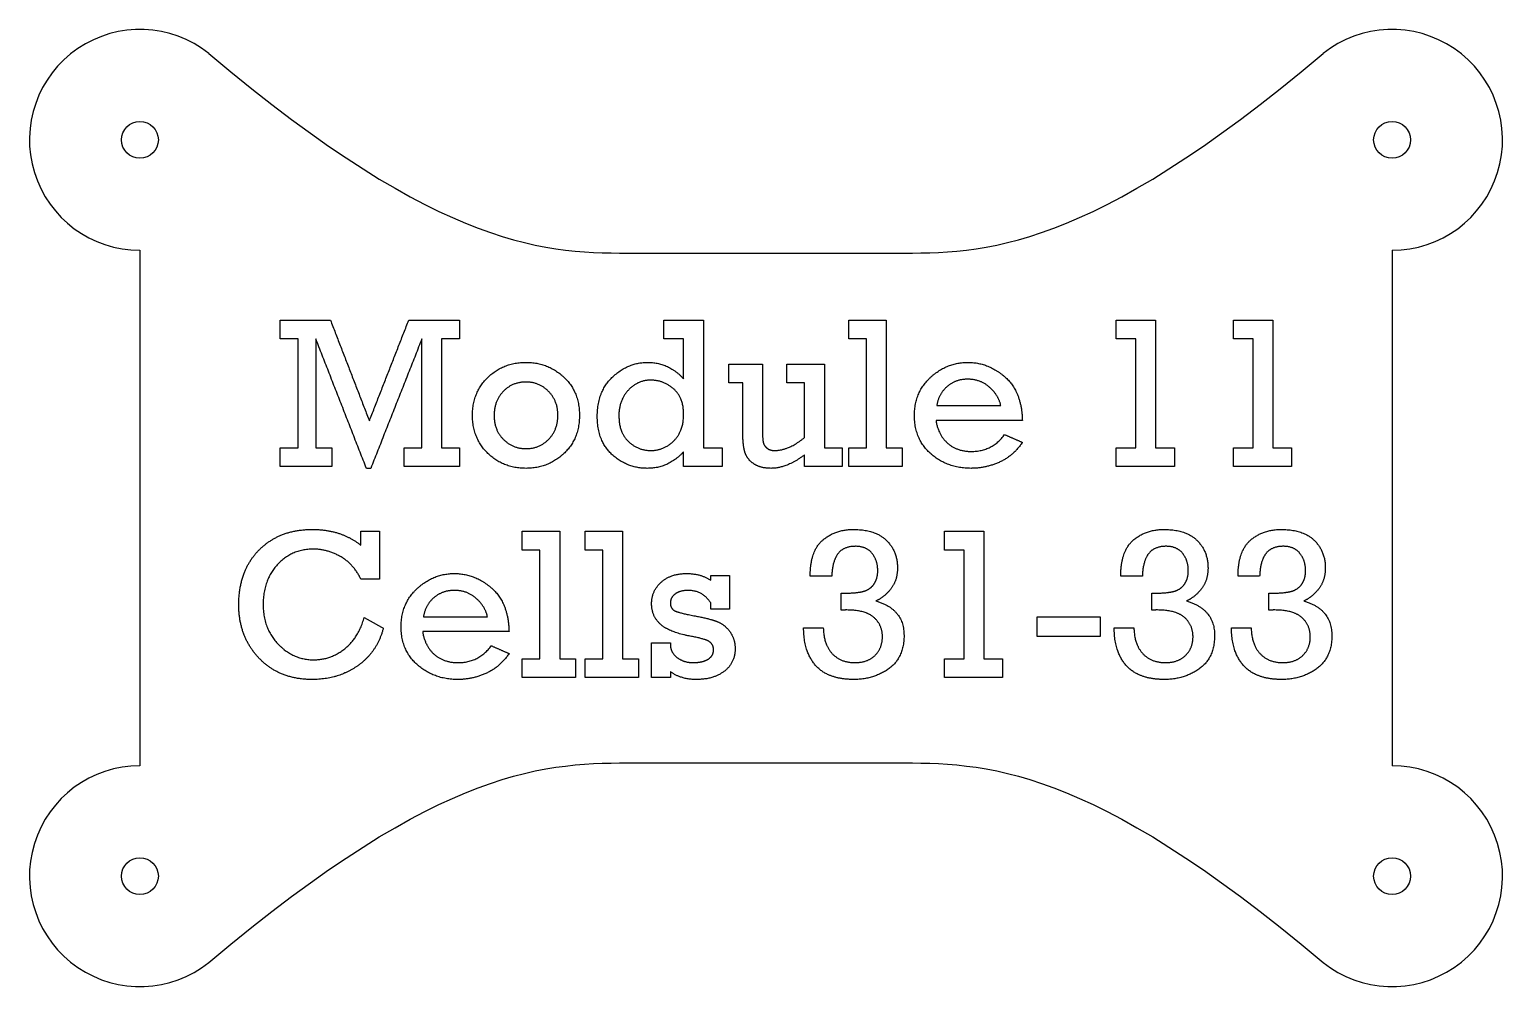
# Model space of a CAD drawing. Header units: inches. Extents: x 0 to 16, y -9.5 to 8.
# Drawn here: x 5.58 to 10.58, y -5.83 to -2.58 of the extents above; entities that cross this region are included whole.
import ezdxf

# ---------------------------------------------------------------- set-up
doc = ezdxf.new("R2010")
doc.units = ezdxf.units.IN
doc.header["$MEASUREMENT"] = 0
doc.layers.add('Default', color=18, linetype='Continuous', true_color=0x000000)

msp = doc.modelspace()

# ---------------------------------------------------------------- linework, layer by layer
at = {"layer": 'Default'}
for points in [[(5.9559, -3.333), (5.9559, -5.083)], [(7.6409, -3.3425), (8.5209, -3.3425)], [(10.2059, -3.333), (10.2059, -5.083)], [(7.6409, -5.0735), (8.5209, -5.0735)]]:
    msp.add_lwpolyline(points, dxfattribs=at)
for centre in [(5.9559, -2.958), (10.2059, -2.958), (5.9559, -5.458), (10.2059, -5.458)]:
    msp.add_circle(centre, 0.0625, dxfattribs=at)
for centre, start, end in [((5.9559, -2.958), 51.361, 270), ((10.2059, -2.958), 270, 128.639), ((5.9559, -5.458), 90, 308.639), ((10.2059, -5.458), 231.361, 90)]:
    msp.add_arc(centre, 0.375, start, end, dxfattribs=at)
for points, degree in [([(6.1901, -2.6651), (6.9925, -3.3425), (7.3408, -3.3425), (7.6409, -3.3425)], 3), ([(8.5209, -3.3425), (8.821, -3.3425), (9.1693, -3.3425), (9.9718, -2.6651)], 3), ([(6.4319, -3.6338), (6.4319, -3.6019), (6.4319, -3.5701)], 2), ([(6.4319, -3.5701), (6.5171, -3.5701), (6.6024, -3.5701)], 2), ([(6.6024, -3.5701), (6.6685, -3.7411), (6.7346, -3.912)], 2), ([(6.7346, -3.912), (6.8015, -3.7411), (6.8683, -3.5701)], 2), ([(6.8683, -3.5701), (6.9542, -3.5701), (7.0402, -3.5701)], 2), ([(7.0402, -3.5701), (7.0402, -3.6019), (7.0402, -3.6338)], 2), ([(7.7344, -3.6338), (7.7344, -3.6019), (7.7344, -3.5701)], 2), ([(7.7344, -3.5701), (7.8013, -3.5701), (7.8682, -3.5701)], 2), ([(7.8682, -3.5701), (7.8682, -3.7866), (7.8682, -4.0032)], 2), ([(8.3618, -3.6338), (8.3618, -3.6019), (8.3618, -3.5701)], 2), ([(8.3618, -3.5701), (8.4255, -3.5701), (8.4892, -3.5701)], 2), ([(8.4892, -3.5701), (8.4892, -3.7866), (8.4892, -4.0032)], 2), ([(9.2695, -3.6338), (9.2695, -3.6019), (9.2695, -3.5701)], 2), ([(9.2695, -3.5701), (9.3363, -3.5701), (9.4032, -3.5701)], 2), ([(9.4032, -3.5701), (9.4032, -3.7866), (9.4032, -4.0032)], 2), ([(9.6675, -3.6338), (9.6675, -3.6019), (9.6675, -3.5701)], 2), ([(9.6675, -3.5701), (9.7344, -3.5701), (9.8013, -3.5701)], 2), ([(9.8013, -3.5701), (9.8013, -3.7866), (9.8013, -4.0032)], 2), ([(6.4924, -3.6338), (6.4621, -3.6338), (6.4319, -3.6338)], 2), ([(6.4924, -4.0032), (6.4924, -3.8185), (6.4924, -3.6338)], 2), ([(6.7245, -4.0733), (6.6387, -3.8535), (6.5529, -3.6338)], 2), ([(6.5529, -3.6338), (6.5529, -3.8185), (6.5529, -4.0032)], 2), ([(6.9128, -3.6338), (6.8261, -3.8535), (6.7393, -4.0733)], 2), ([(6.9128, -4.0032), (6.9128, -3.8185), (6.9128, -3.6338)], 2), ([(7.0402, -3.6338), (7.0099, -3.6338), (6.9796, -3.6338)], 2), ([(6.9796, -3.6338), (6.9796, -3.8185), (6.9796, -4.0032)], 2), ([(7.8013, -3.6338), (7.7679, -3.6338), (7.7344, -3.6338)], 2), ([(7.8013, -3.7692), (7.8013, -3.7015), (7.8013, -3.6338)], 2), ([(8.4223, -3.6338), (8.3921, -3.6338), (8.3618, -3.6338)], 2), ([(8.4223, -4.0032), (8.4223, -3.8185), (8.4223, -3.6338)], 2), ([(9.3363, -3.6338), (9.3029, -3.6338), (9.2695, -3.6338)], 2), ([(9.3363, -4.0032), (9.3363, -3.8185), (9.3363, -3.6338)], 2), ([(9.7344, -3.6338), (9.701, -3.6338), (9.6675, -3.6338)], 2), ([(9.7344, -4.0032), (9.7344, -3.8185), (9.7344, -3.6338)], 2), ([(7.1375, -3.7639), (7.1903, -3.7134), (7.2663, -3.7134)], 2), ([(7.2663, -3.7134), (7.3408, -3.7134), (7.3943, -3.7632)], 2), ([(7.5608, -3.7625), (7.6132, -3.7134), (7.6792, -3.7134)], 2), ([(7.6792, -3.7134), (7.7492, -3.7134), (7.8013, -3.7692)], 2), ([(7.9542, -3.7835), (7.9542, -3.7516), (7.9542, -3.7198)], 2), ([(7.9542, -3.7198), (8.0115, -3.7198), (8.0688, -3.7198)], 2), ([(8.0688, -3.7198), (8.0688, -3.8253), (8.0688, -3.9309)], 2), ([(8.1516, -3.7835), (8.1516, -3.7516), (8.1516, -3.7198)], 2), ([(8.1516, -3.7198), (8.2153, -3.7198), (8.279, -3.7198)], 2), ([(8.279, -3.7198), (8.279, -3.8615), (8.279, -4.0032)], 2), ([(8.6396, -3.7641), (8.6946, -3.7134), (8.7657, -3.7134)], 2), ([(8.7657, -3.7134), (8.8354, -3.7134), (8.8921, -3.763)], 2), ([(7.0847, -3.8931), (7.0847, -3.8144), (7.1375, -3.7639)], 2), ([(7.2663, -3.7803), (7.2191, -3.7803), (7.1886, -3.8127)], 2), ([(7.3429, -3.812), (7.3113, -3.7803), (7.2663, -3.7803)], 2), ([(7.3943, -3.7632), (7.4478, -3.813), (7.4478, -3.8931)], 2), ([(7.5083, -3.8967), (7.5083, -3.8116), (7.5608, -3.7625)], 2), ([(7.69, -3.7739), (7.6442, -3.7739), (7.6129, -3.8085)], 2), ([(7.767, -3.8033), (7.7327, -3.7739), (7.69, -3.7739)], 2), ([(8.0019, -3.7835), (7.9781, -3.7835), (7.9542, -3.7835)], 2), ([(8.0019, -3.9417), (8.0019, -3.8626), (8.0019, -3.7835)], 2), ([(8.2121, -3.7835), (8.1819, -3.7835), (8.1516, -3.7835)], 2), ([(8.2121, -3.9683), (8.2121, -3.8759), (8.2121, -3.7835)], 2), ([(8.5847, -3.8931), (8.5847, -3.8147), (8.6396, -3.7641)], 2), ([(8.6957, -3.7956), (8.6669, -3.8205), (8.6605, -3.8599)], 2), ([(8.765, -3.7707), (8.7245, -3.7707), (8.6957, -3.7956)], 2), ([(8.84, -3.7983), (8.8095, -3.7707), (8.765, -3.7707)], 2), ([(8.8777, -3.8599), (8.8706, -3.8258), (8.84, -3.7983)], 2), ([(8.8921, -3.763), (8.9488, -3.8127), (8.951, -3.9108)], 2), ([(7.1886, -3.8127), (7.158, -3.8452), (7.158, -3.8933)], 2), ([(7.3745, -3.8933), (7.3745, -3.8438), (7.3429, -3.812)], 2), ([(7.6129, -3.8085), (7.5816, -3.8431), (7.5816, -3.8937)], 2), ([(7.8013, -3.8904), (7.8013, -3.8327), (7.767, -3.8033)], 2), ([(7.137, -4.0226), (7.0847, -3.972), (7.0847, -3.8931)], 2), ([(7.158, -3.8933), (7.158, -3.9432), (7.1895, -3.9748)], 2), ([(7.3434, -3.9745), (7.3745, -3.9425), (7.3745, -3.8933)], 2), ([(7.4478, -3.8931), (7.4478, -3.9733), (7.3945, -4.0233)], 2), ([(7.5593, -4.0273), (7.5083, -3.9814), (7.5083, -3.8967)], 2), ([(7.5816, -3.8937), (7.5816, -3.9511), (7.6137, -3.9819)], 2), ([(7.7677, -3.9803), (7.8013, -3.9478), (7.8013, -3.8904)], 2), ([(8.6411, -4.0246), (8.5847, -3.9758), (8.5847, -3.8931)], 2), ([(8.6605, -3.8599), (8.7691, -3.8599), (8.8777, -3.8599)], 2), ([(8.0095, -4.0191), (8.0019, -3.995), (8.0019, -3.9417)], 2), ([(8.0688, -3.9309), (8.0688, -3.9691), (8.071, -3.9824)], 2), ([(8.951, -3.9108), (8.8045, -3.9108), (8.658, -3.9108)], 2), ([(8.658, -3.9108), (8.6645, -3.9578), (8.6962, -3.9869)], 2), ([(7.1895, -3.9748), (7.2209, -4.0064), (7.2663, -4.0064)], 2), ([(7.2663, -4.0064), (7.3123, -4.0064), (7.3434, -3.9745)], 2), ([(7.6137, -3.9819), (7.6459, -4.0128), (7.6907, -4.0128)], 2), ([(7.6907, -4.0128), (7.7341, -4.0128), (7.7677, -3.9803)], 2), ([(8.071, -3.9824), (8.0731, -3.9956), (8.0836, -4.0042)], 2), ([(8.1101, -4.0128), (8.1578, -4.0128), (8.2121, -3.9683)], 2), ([(8.6962, -3.9869), (8.7279, -4.0159), (8.7773, -4.0159)], 2), ([(8.7773, -4.0159), (8.8491, -4.0159), (8.8909, -3.9586)], 2), ([(8.951, -3.9851), (8.9217, -4.0299), (8.8748, -4.0516)], 2), ([(8.8909, -3.9586), (8.9209, -3.9719), (8.951, -3.9851)], 2), ([(6.4319, -4.0669), (6.4319, -4.0351), (6.4319, -4.0032)], 2), ([(6.4319, -4.0032), (6.4621, -4.0032), (6.4924, -4.0032)], 2), ([(6.5529, -4.0032), (6.58, -4.0032), (6.607, -4.0032)], 2), ([(6.607, -4.0032), (6.607, -4.0351), (6.607, -4.0669)], 2), ([(6.8523, -4.0669), (6.8523, -4.0351), (6.8523, -4.0032)], 2), ([(6.8523, -4.0032), (6.8825, -4.0032), (6.9128, -4.0032)], 2), ([(6.9796, -4.0032), (7.0099, -4.0032), (7.0402, -4.0032)], 2), ([(7.0402, -4.0032), (7.0402, -4.0351), (7.0402, -4.0669)], 2), ([(7.2663, -4.0733), (7.1892, -4.0733), (7.137, -4.0226)], 2), ([(7.3945, -4.0233), (7.3412, -4.0733), (7.2663, -4.0733)], 2), ([(7.6778, -4.0733), (7.6104, -4.0733), (7.5593, -4.0273)], 2), ([(7.8013, -4.0167), (7.7506, -4.0733), (7.6778, -4.0733)], 2), ([(7.8013, -4.0669), (7.8013, -4.0418), (7.8013, -4.0167)], 2), ([(7.8682, -4.0032), (7.9, -4.0032), (7.9319, -4.0032)], 2), ([(7.9319, -4.0032), (7.9319, -4.0351), (7.9319, -4.0669)], 2), ([(8.0398, -4.0582), (8.017, -4.0431), (8.0095, -4.0191)], 2), ([(8.0836, -4.0042), (8.0941, -4.0128), (8.1101, -4.0128)], 2), ([(8.2121, -4.0272), (8.1522, -4.0733), (8.0973, -4.0733)], 2), ([(8.2121, -4.0669), (8.2121, -4.047), (8.2121, -4.0272)], 2), ([(8.279, -4.0032), (8.3093, -4.0032), (8.3395, -4.0032)], 2), ([(8.3395, -4.0032), (8.3395, -4.0351), (8.3395, -4.0669)], 2), ([(8.3618, -4.0669), (8.3618, -4.0351), (8.3618, -4.0032)], 2), ([(8.3618, -4.0032), (8.3921, -4.0032), (8.4223, -4.0032)], 2), ([(8.4892, -4.0032), (8.5163, -4.0032), (8.5433, -4.0032)], 2), ([(8.5433, -4.0032), (8.5433, -4.0351), (8.5433, -4.0669)], 2), ([(8.7768, -4.0733), (8.6974, -4.0733), (8.6411, -4.0246)], 2), ([(9.2695, -4.0669), (9.2695, -4.0351), (9.2695, -4.0032)], 2), ([(9.2695, -4.0032), (9.3029, -4.0032), (9.3363, -4.0032)], 2), ([(9.4032, -4.0032), (9.4351, -4.0032), (9.4669, -4.0032)], 2), ([(9.4669, -4.0032), (9.4669, -4.0351), (9.4669, -4.0669)], 2), ([(9.6675, -4.0669), (9.6675, -4.0351), (9.6675, -4.0032)], 2), ([(9.6675, -4.0032), (9.701, -4.0032), (9.7344, -4.0032)], 2), ([(9.8013, -4.0032), (9.8331, -4.0032), (9.865, -4.0032)], 2), ([(9.865, -4.0032), (9.865, -4.0351), (9.865, -4.0669)], 2), ([(6.607, -4.0669), (6.5195, -4.0669), (6.4319, -4.0669)], 2), ([(6.7393, -4.0733), (6.7319, -4.0733), (6.7245, -4.0733)], 2), ([(7.0402, -4.0669), (6.9462, -4.0669), (6.8523, -4.0669)], 2), ([(7.9319, -4.0669), (7.8666, -4.0669), (7.8013, -4.0669)], 2), ([(8.0973, -4.0733), (8.0625, -4.0733), (8.0398, -4.0582)], 2), ([(8.3395, -4.0669), (8.2758, -4.0669), (8.2121, -4.0669)], 2), ([(8.5433, -4.0669), (8.4526, -4.0669), (8.3618, -4.0669)], 2), ([(8.8748, -4.0516), (8.828, -4.0733), (8.7768, -4.0733)], 2), ([(9.4669, -4.0669), (9.3682, -4.0669), (9.2695, -4.0669)], 2), ([(9.865, -4.0669), (9.7663, -4.0669), (9.6675, -4.0669)], 2), ([(6.3604, -4.3504), (6.4294, -4.2808), (6.5405, -4.2808)], 2), ([(6.5405, -4.2808), (6.6386, -4.2808), (6.7054, -4.3341)], 2), ([(6.7054, -4.3341), (6.7054, -4.3106), (6.7054, -4.2872)], 2), ([(6.7054, -4.2872), (6.7373, -4.2872), (6.7691, -4.2872)], 2), ([(6.7691, -4.2872), (6.7691, -4.3684), (6.7691, -4.4496)], 2), ([(7.2532, -4.3509), (7.2532, -4.319), (7.2532, -4.2872)], 2), ([(7.2532, -4.2872), (7.3169, -4.2872), (7.3806, -4.2872)], 2), ([(7.3806, -4.2872), (7.3806, -4.5037), (7.3806, -4.7203)], 2), ([(7.4666, -4.3509), (7.4666, -4.319), (7.4666, -4.2872)], 2), ([(7.4666, -4.2872), (7.5303, -4.2872), (7.594, -4.2872)], 2), ([(7.594, -4.2872), (7.594, -4.5037), (7.594, -4.7203)], 2), ([(8.2732, -4.3173), (8.3155, -4.2808), (8.3769, -4.2808)], 2), ([(8.3769, -4.2808), (8.4515, -4.2808), (8.4893, -4.3176)], 2), ([(8.6863, -4.3509), (8.6863, -4.319), (8.6863, -4.2872)], 2), ([(8.6863, -4.2872), (8.7532, -4.2872), (8.8201, -4.2872)], 2), ([(8.8201, -4.2872), (8.8201, -4.5037), (8.8201, -4.7203)], 2), ([(9.3274, -4.3173), (9.3697, -4.2808), (9.431, -4.2808)], 2), ([(9.431, -4.2808), (9.5056, -4.2808), (9.5434, -4.3176)], 2), ([(9.7254, -4.3173), (9.7677, -4.2808), (9.8291, -4.2808)], 2), ([(9.8291, -4.2808), (9.9037, -4.2808), (9.9415, -4.3176)], 2), ([(6.5447, -4.3477), (6.47, -4.3477), (6.4221, -4.4007)], 2), ([(6.6391, -4.3743), (6.5942, -4.3477), (6.5447, -4.3477)], 2), ([(8.2309, -4.44), (8.2309, -4.3537), (8.2732, -4.3173)], 2), ([(8.3848, -4.3381), (8.3436, -4.3381), (8.3248, -4.3637)], 2), ([(8.4412, -4.3624), (8.4222, -4.3381), (8.3848, -4.3381)], 2), ([(8.4893, -4.3176), (8.5271, -4.3544), (8.5271, -4.4115)], 2), ([(9.2851, -4.44), (9.2851, -4.3537), (9.3274, -4.3173)], 2), ([(9.439, -4.3381), (9.3978, -4.3381), (9.3789, -4.3637)], 2), ([(9.4953, -4.3624), (9.4763, -4.3381), (9.439, -4.3381)], 2), ([(9.5434, -4.3176), (9.5812, -4.3544), (9.5812, -4.4115)], 2), ([(9.6831, -4.44), (9.6831, -4.3537), (9.7254, -4.3173)], 2), ([(9.8371, -4.3381), (9.7959, -4.3381), (9.777, -4.3637)], 2), ([(9.8934, -4.3624), (9.8744, -4.3381), (9.8371, -4.3381)], 2), ([(9.9415, -4.3176), (9.9793, -4.3544), (9.9793, -4.4115)], 2), ([(6.2914, -4.5375), (6.2914, -4.42), (6.3604, -4.3504)], 2), ([(6.7054, -4.4496), (6.6839, -4.401), (6.6391, -4.3743)], 2), ([(7.3137, -4.3509), (7.2835, -4.3509), (7.2532, -4.3509)], 2), ([(7.3137, -4.7203), (7.3137, -4.5356), (7.3137, -4.3509)], 2), ([(7.5271, -4.3509), (7.4968, -4.3509), (7.4666, -4.3509)], 2), ([(7.5271, -4.7203), (7.5271, -4.5356), (7.5271, -4.3509)], 2), ([(8.3248, -4.3637), (8.3059, -4.3893), (8.3042, -4.44)], 2), ([(8.4602, -4.4205), (8.4602, -4.3867), (8.4412, -4.3624)], 2), ([(8.7532, -4.3509), (8.7198, -4.3509), (8.6863, -4.3509)], 2), ([(8.7532, -4.7203), (8.7532, -4.5356), (8.7532, -4.3509)], 2), ([(9.3789, -4.3637), (9.36, -4.3893), (9.3583, -4.44)], 2), ([(9.5144, -4.4205), (9.5144, -4.3867), (9.4953, -4.3624)], 2), ([(9.777, -4.3637), (9.7581, -4.3893), (9.7564, -4.44)], 2), ([(9.9124, -4.4205), (9.9124, -4.3867), (9.8934, -4.3624)], 2), ([(6.4221, -4.4007), (6.3742, -4.4538), (6.3742, -4.5349)], 2), ([(6.7691, -4.4496), (6.7373, -4.4496), (6.7054, -4.4496)], 2), ([(6.8973, -4.4811), (6.9522, -4.4305), (7.0234, -4.4305)], 2), ([(7.0234, -4.4305), (7.0931, -4.4305), (7.1498, -4.4801)], 2), ([(7.7252, -4.4598), (7.7577, -4.4305), (7.8108, -4.4305)], 2), ([(7.8108, -4.4305), (7.8588, -4.4305), (7.8933, -4.4528)], 2), ([(7.8933, -4.4528), (7.8933, -4.4448), (7.8933, -4.4368)], 2), ([(7.8933, -4.4368), (7.9252, -4.4368), (7.957, -4.4368)], 2), ([(7.957, -4.4368), (7.957, -4.4942), (7.957, -4.5515)], 2), ([(8.3042, -4.44), (8.2675, -4.44), (8.2309, -4.44)], 2), ([(8.4472, -4.4667), (8.4602, -4.4484), (8.4602, -4.4205)], 2), ([(8.5271, -4.4115), (8.5271, -4.4537), (8.5046, -4.4826)], 2), ([(9.3583, -4.44), (9.3217, -4.44), (9.2851, -4.44)], 2), ([(9.5013, -4.4667), (9.5144, -4.4484), (9.5144, -4.4205)], 2), ([(9.5812, -4.4115), (9.5812, -4.4537), (9.5588, -4.4826)], 2), ([(9.7564, -4.44), (9.7198, -4.44), (9.6831, -4.44)], 2), ([(9.8994, -4.4667), (9.9124, -4.4484), (9.9124, -4.4205)], 2), ([(9.9793, -4.4115), (9.9793, -4.4537), (9.9569, -4.4826)], 2), ([(6.8424, -4.6102), (6.8424, -4.5318), (6.8973, -4.4811)], 2), ([(7.0227, -4.4878), (6.9822, -4.4878), (6.9534, -4.5127)], 2), ([(7.0977, -4.5153), (7.0671, -4.4878), (7.0227, -4.4878)], 2), ([(7.1498, -4.4801), (7.2065, -4.5297), (7.2086, -4.6279)], 2), ([(7.6927, -4.5326), (7.6927, -4.4891), (7.7252, -4.4598)], 2), ([(7.7732, -4.4995), (7.7564, -4.5111), (7.7564, -4.5305)], 2), ([(7.8159, -4.4878), (7.7899, -4.4878), (7.7732, -4.4995)], 2), ([(7.8933, -4.5304), (7.8667, -4.4878), (7.8159, -4.4878)], 2), ([(8.336, -4.4974), (8.3874, -4.4974), (8.4108, -4.4912)], 2), ([(8.336, -4.5547), (8.336, -4.526), (8.336, -4.4974)], 2), ([(8.4108, -4.4912), (8.4342, -4.485), (8.4472, -4.4667)], 2), ([(8.5046, -4.4826), (8.4822, -4.5115), (8.4539, -4.5237)], 2), ([(9.3902, -4.4974), (9.4415, -4.4974), (9.4649, -4.4912)], 2), ([(9.3902, -4.5547), (9.3902, -4.526), (9.3902, -4.4974)], 2), ([(9.4649, -4.4912), (9.4883, -4.485), (9.5013, -4.4667)], 2), ([(9.5588, -4.4826), (9.5363, -4.5115), (9.5081, -4.5237)], 2), ([(9.7882, -4.4974), (9.8396, -4.4974), (9.863, -4.4912)], 2), ([(9.7882, -4.5547), (9.7882, -4.526), (9.7882, -4.4974)], 2), ([(9.863, -4.4912), (9.8864, -4.485), (9.8994, -4.4667)], 2), ([(9.9569, -4.4826), (9.9344, -4.5115), (9.9062, -4.5237)], 2), ([(6.3598, -4.7175), (6.2914, -4.6447), (6.2914, -4.5375)], 2), ([(6.3742, -4.5349), (6.3742, -4.618), (6.4253, -4.6707)], 2), ([(6.9534, -4.5127), (6.9246, -4.5376), (6.9182, -4.577)], 2), ([(7.1354, -4.577), (7.1283, -4.5429), (7.0977, -4.5153)], 2), ([(7.7229, -4.6029), (7.6927, -4.5758), (7.6927, -4.5326)], 2), ([(7.7564, -4.5305), (7.7564, -4.5502), (7.7723, -4.5576)], 2), ([(7.8933, -4.5515), (7.8933, -4.5409), (7.8933, -4.5304)], 2), ([(8.4539, -4.5237), (8.5494, -4.5509), (8.5494, -4.641)], 2), ([(9.5081, -4.5237), (9.6035, -4.5509), (9.6035, -4.641)], 2), ([(9.9062, -4.5237), (10.0016, -4.5509), (10.0016, -4.641)], 2), ([(6.6508, -4.6863), (6.6979, -4.6491), (6.7171, -4.5802)], 2), ([(6.7171, -4.5802), (6.7495, -4.5982), (6.7819, -4.6163)], 2), ([(6.9182, -4.577), (7.0268, -4.577), (7.1354, -4.577)], 2), ([(7.7723, -4.5576), (7.7881, -4.565), (7.8404, -4.5745)], 2), ([(7.8404, -4.5745), (7.8905, -4.5836), (7.9163, -4.5941)], 2), ([(7.957, -4.5515), (7.9252, -4.5515), (7.8933, -4.5515)], 2), ([(7.9163, -4.5941), (7.9421, -4.6046), (7.9591, -4.629)], 2), ([(8.3553, -4.5543), (8.347, -4.5543), (8.336, -4.5547)], 2), ([(8.4473, -4.5799), (8.4184, -4.5543), (8.3553, -4.5543)], 2), ([(8.4761, -4.6453), (8.4761, -4.6055), (8.4473, -4.5799)], 2), ([(9.0016, -4.577), (9.1083, -4.577), (9.215, -4.577)], 2), ([(9.0016, -4.6438), (9.0016, -4.6104), (9.0016, -4.577)], 2), ([(9.215, -4.577), (9.215, -4.6104), (9.215, -4.6438)], 2), ([(9.4094, -4.5543), (9.4012, -4.5543), (9.3902, -4.5547)], 2), ([(9.5014, -4.5799), (9.4726, -4.5543), (9.4094, -4.5543)], 2), ([(9.5303, -4.6453), (9.5303, -4.6055), (9.5014, -4.5799)], 2), ([(9.8075, -4.5543), (9.7992, -4.5543), (9.7882, -4.5547)], 2), ([(9.8995, -4.5799), (9.8706, -4.5543), (9.8075, -4.5543)], 2), ([(9.9284, -4.6453), (9.9284, -4.6055), (9.8995, -4.5799)], 2), ([(6.7819, -4.6163), (6.76, -4.6992), (6.6937, -4.7448)], 2), ([(6.8987, -4.7416), (6.8424, -4.6929), (6.8424, -4.6102)], 2), ([(7.2086, -4.6279), (7.0621, -4.6279), (6.9156, -4.6279)], 2), ([(6.9156, -4.6279), (6.9221, -4.6748), (6.9538, -4.7039)], 2), ([(7.8234, -4.6431), (7.7531, -4.6301), (7.7229, -4.6029)], 2), ([(7.8869, -4.6608), (7.8708, -4.6516), (7.8234, -4.6431)], 2), ([(7.9591, -4.629), (7.9761, -4.6534), (7.9761, -4.6857)], 2), ([(8.2505, -4.7438), (8.2086, -4.6972), (8.2086, -4.6152)], 2), ([(8.2086, -4.6152), (8.2421, -4.6152), (8.2755, -4.6152)], 2), ([(8.2755, -4.6152), (8.2772, -4.6725), (8.306, -4.7028)], 2), ([(8.4512, -4.7081), (8.4761, -4.6833), (8.4761, -4.6453)], 2), ([(8.5494, -4.641), (8.5494, -4.7158), (8.4987, -4.7531)], 2), ([(9.215, -4.6438), (9.1083, -4.6438), (9.0016, -4.6438)], 2), ([(9.3046, -4.7438), (9.2628, -4.6972), (9.2628, -4.6152)], 2), ([(9.2628, -4.6152), (9.2962, -4.6152), (9.3296, -4.6152)], 2), ([(9.3296, -4.6152), (9.3314, -4.6725), (9.3602, -4.7028)], 2), ([(9.5053, -4.7081), (9.5303, -4.6833), (9.5303, -4.6453)], 2), ([(9.6035, -4.641), (9.6035, -4.7158), (9.5528, -4.7531)], 2), ([(9.7027, -4.7438), (9.6609, -4.6972), (9.6609, -4.6152)], 2), ([(9.6609, -4.6152), (9.6943, -4.6152), (9.7277, -4.6152)], 2), ([(9.7277, -4.6152), (9.7295, -4.6725), (9.7583, -4.7028)], 2), ([(9.9034, -4.7081), (9.9284, -4.6833), (9.9284, -4.6453)], 2), ([(10.0016, -4.641), (10.0016, -4.7158), (9.9509, -4.7531)], 2), ([(6.4253, -4.6707), (6.4763, -4.7235), (6.5462, -4.7235)], 2), ([(6.5462, -4.7235), (6.6037, -4.7235), (6.6508, -4.6863)], 2), ([(7.035, -4.733), (7.1067, -4.733), (7.1485, -4.6757)], 2), ([(7.1485, -4.6757), (7.1786, -4.6889), (7.2086, -4.7022)], 2), ([(7.6927, -4.784), (7.6927, -4.7251), (7.6927, -4.6661)], 2), ([(7.6927, -4.6661), (7.7245, -4.6661), (7.7564, -4.6661)], 2), ([(7.7564, -4.6661), (7.7564, -4.6718), (7.7564, -4.6775)], 2), ([(7.7564, -4.6775), (7.7595, -4.7017), (7.7816, -4.7174)], 2), ([(7.8841, -4.7216), (7.9029, -4.7101), (7.9029, -4.6898)], 2), ([(7.9029, -4.6898), (7.9029, -4.6701), (7.8869, -4.6608)], 2), ([(7.9761, -4.6857), (7.9761, -4.7338), (7.9397, -4.7621)], 2), ([(6.5411, -4.7903), (6.4281, -4.7903), (6.3598, -4.7175)], 2), ([(6.6937, -4.7448), (6.6273, -4.7903), (6.5411, -4.7903)], 2), ([(7.0345, -4.7903), (6.955, -4.7903), (6.8987, -4.7416)], 2), ([(6.9538, -4.7039), (6.9855, -4.733), (7.035, -4.733)], 2), ([(7.2086, -4.7022), (7.1793, -4.747), (7.1325, -4.7686)], 2), ([(7.2532, -4.784), (7.2532, -4.7521), (7.2532, -4.7203)], 2), ([(7.2532, -4.7203), (7.2835, -4.7203), (7.3137, -4.7203)], 2), ([(7.3806, -4.7203), (7.4077, -4.7203), (7.4347, -4.7203)], 2), ([(7.4347, -4.7203), (7.4347, -4.7521), (7.4347, -4.784)], 2), ([(7.4666, -4.784), (7.4666, -4.7521), (7.4666, -4.7203)], 2), ([(7.4666, -4.7203), (7.4968, -4.7203), (7.5271, -4.7203)], 2), ([(7.594, -4.7203), (7.621, -4.7203), (7.6481, -4.7203)], 2), ([(7.6481, -4.7203), (7.6481, -4.7521), (7.6481, -4.784)], 2), ([(7.7816, -4.7174), (7.8036, -4.733), (7.8338, -4.733)], 2), ([(7.8338, -4.733), (7.8652, -4.733), (7.8841, -4.7216)], 2), ([(8.3796, -4.7903), (8.2923, -4.7903), (8.2505, -4.7438)], 2), ([(8.306, -4.7028), (8.3348, -4.733), (8.3826, -4.733)], 2), ([(8.3826, -4.733), (8.4262, -4.733), (8.4512, -4.7081)], 2), ([(8.6863, -4.784), (8.6863, -4.7521), (8.6863, -4.7203)], 2), ([(8.6863, -4.7203), (8.7198, -4.7203), (8.7532, -4.7203)], 2), ([(8.8201, -4.7203), (8.8519, -4.7203), (8.8838, -4.7203)], 2), ([(8.8838, -4.7203), (8.8838, -4.7521), (8.8838, -4.784)], 2), ([(9.4337, -4.7903), (9.3465, -4.7903), (9.3046, -4.7438)], 2), ([(9.3602, -4.7028), (9.389, -4.733), (9.4368, -4.733)], 2), ([(9.4368, -4.733), (9.4804, -4.733), (9.5053, -4.7081)], 2), ([(9.8318, -4.7903), (9.7446, -4.7903), (9.7027, -4.7438)], 2), ([(9.7583, -4.7028), (9.787, -4.733), (9.8349, -4.733)], 2), ([(9.8349, -4.733), (9.8785, -4.733), (9.9034, -4.7081)], 2), ([(7.1325, -4.7686), (7.0856, -4.7903), (7.0345, -4.7903)], 2), ([(7.4347, -4.784), (7.344, -4.784), (7.2532, -4.784)], 2), ([(7.6481, -4.784), (7.5574, -4.784), (7.4666, -4.784)], 2), ([(7.7564, -4.784), (7.7245, -4.784), (7.6927, -4.784)], 2), ([(7.8454, -4.7903), (7.7908, -4.7903), (7.7564, -4.7634)], 2), ([(7.7564, -4.7634), (7.7564, -4.7737), (7.7564, -4.784)], 2), ([(7.9397, -4.7621), (7.9033, -4.7903), (7.8454, -4.7903)], 2), ([(8.4987, -4.7531), (8.4479, -4.7903), (8.3796, -4.7903)], 2), ([(8.8838, -4.784), (8.7851, -4.784), (8.6863, -4.784)], 2), ([(9.5528, -4.7531), (9.5021, -4.7903), (9.4337, -4.7903)], 2), ([(9.9509, -4.7531), (9.9002, -4.7903), (9.8318, -4.7903)], 2), ([(6.1901, -5.7509), (6.9925, -5.0735), (7.3408, -5.0735), (7.6409, -5.0735)], 3), ([(8.5209, -5.0735), (8.821, -5.0735), (9.1693, -5.0735), (9.9718, -5.7509)], 3)]:
    msp.add_open_spline(points, degree=degree, dxfattribs=at)

doc.saveas('drawing.dxf')
